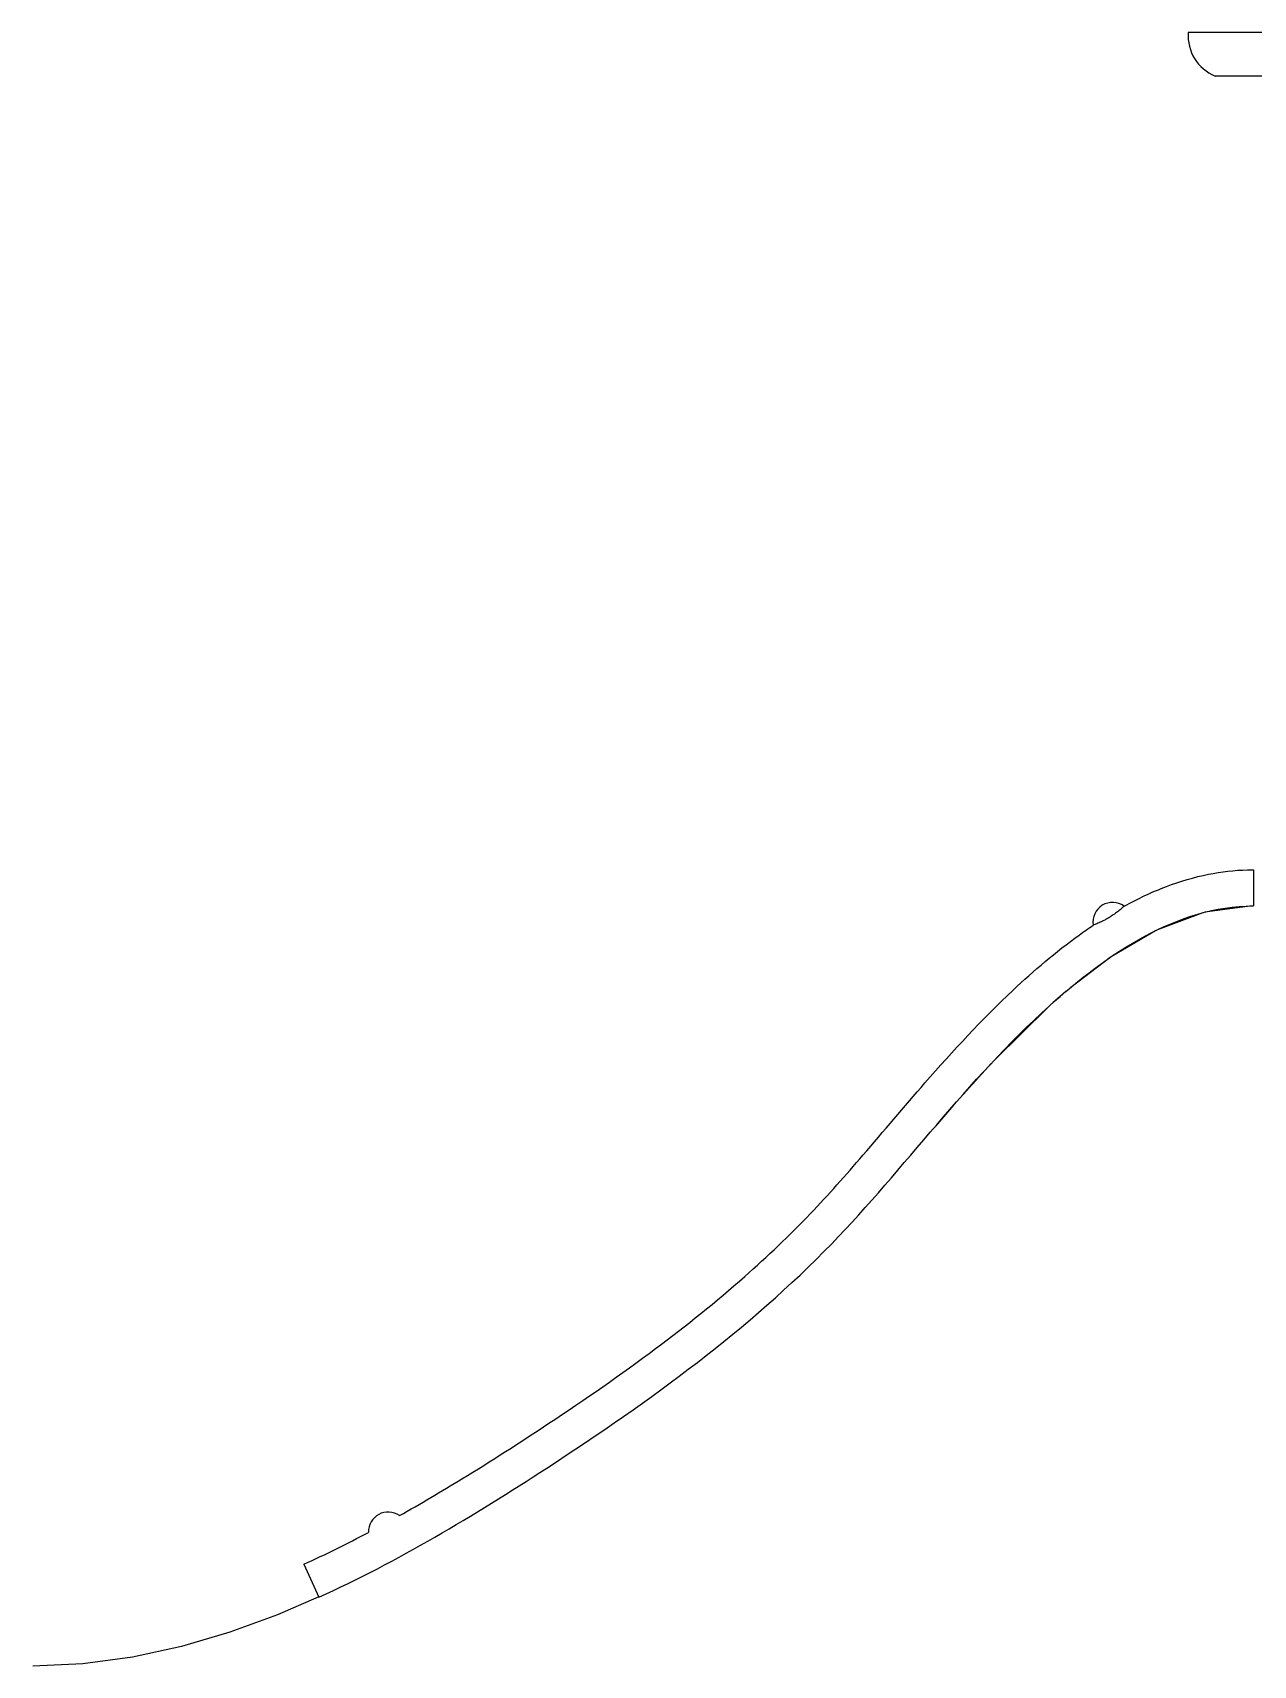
# Model space of a CAD drawing. Header units: millimetres. Extents: x 0 to 13338, y 0 to 11580.
# Drawn here: x 8458.8 to 8627.3, y 4610.2 to 4835.7 of the extents above; entities that cross this region are included whole.
import ezdxf

# ---------------------------------------------------------------- set-up
doc = ezdxf.new("R2010")
doc.units = ezdxf.units.MM
doc.layers.add('dwgmodels.com', color=250, linetype='Continuous')

# ---------------------------------------------------------------- blocks, each defined once
blk = doc.blocks.new('Public Light 9_side_dwgmodels.com')
at = {"color": 0}
for p, q in [((588.94, 4124.92), (440.94, 4124.92)), ((588.94, 4124.92), (440.94, 4124.92)), ((585.24, 4118.92), (444.64, 4118.92)), ((585.24, 4118.92), (444.64, 4118.92)), ((449.94, 4009.32), (449.94, 4004.32)), ((449.94, 4009.32), (449.94, 4004.32)), ((442.98, 4003.39), (436.7, 4001.03)), ((449.83, 4004.32), (443.22, 4003.45)), ((436.42, 4000.9), (430.52, 3997.45)), ((430.19, 3997.22), (424.74, 3993.07)), ((424.04, 3992.49), (422.27, 3990.94)), ((421.56, 3990.31), (414.34, 3983.18)), ((413.76, 3982.57), (409.88, 3978.29)), ((408.55, 3976.79), (406.06, 3973.91)), ((318.88, 3913.42), (320.94, 3908.86)), ((318.88, 3913.42), (320.94, 3908.86)), ((320.93, 3908.89), (315.23, 3906.44)), ((315.23, 3906.44), (308.64, 3904.03)), ((308.64, 3904.03), (301.97, 3902.06)), ((301.97, 3902.06), (295.21, 3900.58)), ((288.36, 3899.65), (281.44, 3899.33)), ((295.21, 3900.58), (288.36, 3899.65))]:
    blk.add_line(p, q, dxfattribs=at)
for centre, radius, start, end in [((447, 4124.52), 6.07, 176.1674, 247.1977), ((430.5, 4002.11), 2.7, 53.662, 189.3317), ((330.5, 3917.92), 2.7, 54.8085, 182.3391)]:
    blk.add_arc(centre, radius, start, end, dxfattribs=at)
for points, knots in [([(432.1, 4004.28), (433.98, 4005.32), (435.94, 4006.25), (439.83, 4007.72), (441.77, 4008.3), (445.52, 4009.05), (447.32, 4009.26), (449.4, 4009.31), (449.67, 4009.32), (449.94, 4009.32)], [0, 0, 0, 0, 6.452684, 6.452684, 12.491013, 12.491013, 17.903674, 17.903674, 18.720094, 18.720094, 18.720094, 18.720094]), ([(320.94, 3908.86), (331.81, 3913.78), (357.28, 3929.16), (392.36, 3954.64), (416.23, 3988.57), (439.47, 4004.32), (449.94, 4004.32)], [40.934473, 40.934473, 40.934473, 40.934473, 76.060047, 126.130199, 170.575365, 201.993771, 201.993771, 201.993771, 201.993771]), ([(320.94, 3908.86), (331.81, 3913.78), (357.28, 3929.16), (392.36, 3954.64), (416.23, 3988.57), (439.47, 4004.32), (449.94, 4004.32)], [40.934473, 40.934473, 40.934473, 40.934473, 76.060047, 126.130199, 170.575365, 201.993771, 201.993771, 201.993771, 201.993771]), ([(432.1, 4004.28), (432.1, 4004.28), (432.08, 4004.26), (431.99, 4004.18), (431.92, 4004.12), (431.72, 4003.95), (431.58, 4003.83), (431.27, 4003.57), (431.1, 4003.44), (430.81, 4003.23), (430.7, 4003.15), (430.5, 4003.01), (430.41, 4002.95), (430.27, 4002.86), (430.23, 4002.84), (430.15, 4002.79), (430.11, 4002.76), (430.04, 4002.72), (430, 4002.7), (429.91, 4002.64), (429.85, 4002.61), (429.63, 4002.48), (429.46, 4002.39), (429.07, 4002.19), (428.85, 4002.09), (428.43, 4001.9), (428.24, 4001.82), (427.96, 4001.71), (427.87, 4001.68), (427.84, 4001.67), (427.84, 4001.67), (427.84, 4001.67)], [-16.07575, -16.07575, -16.07575, -16.07575, -15.399235, -15.399235, -14.679396, -14.679396, -13.823057, -13.823057, -13.078336, -13.078336, -12.645385, -12.645385, -12.312669, -12.312669, -12.153787, -12.153787, -12.032181, -12.032181, -11.900916, -11.900916, -11.694599, -11.694599, -11.122497, -11.122497, -10.268336, -10.268336, -9.274898, -9.274898, -8.22903, -8.22903, -8.039428, -8.039428, -8.039428, -8.039428]), ([(432.1, 4004.28), (432.1, 4004.28), (432.08, 4004.26), (431.99, 4004.18), (431.92, 4004.12), (431.72, 4003.95), (431.58, 4003.83), (431.27, 4003.57), (431.1, 4003.44), (430.81, 4003.23), (430.7, 4003.15), (430.5, 4003.01), (430.41, 4002.95), (430.27, 4002.86), (430.23, 4002.84), (430.15, 4002.79), (430.11, 4002.76), (430.04, 4002.72), (430, 4002.7), (429.91, 4002.64), (429.85, 4002.61), (429.63, 4002.48), (429.46, 4002.39), (429.07, 4002.19), (428.85, 4002.09), (428.43, 4001.9), (428.24, 4001.82), (427.96, 4001.71), (427.87, 4001.68), (427.84, 4001.67), (427.84, 4001.67), (427.84, 4001.67)], [-16.07575, -16.07575, -16.07575, -16.07575, -15.399235, -15.399235, -14.679396, -14.679396, -13.823057, -13.823057, -13.078336, -13.078336, -12.645385, -12.645385, -12.312669, -12.312669, -12.153787, -12.153787, -12.032181, -12.032181, -11.900916, -11.900916, -11.694599, -11.694599, -11.122497, -11.122497, -10.268336, -10.268336, -9.274898, -9.274898, -8.22903, -8.22903, -8.039428, -8.039428, -8.039428, -8.039428]), ([(332.06, 3920.12), (334.97, 3921.75), (337.84, 3923.45), (344.74, 3927.67), (348.73, 3930.25), (357.7, 3936.18), (362.63, 3939.6), (371.65, 3946.36), (375.78, 3949.66), (382.86, 3955.91), (385.89, 3958.8), (391.28, 3964.44), (393.68, 3967.16), (398.91, 3973.21), (401.73, 3976.57), (408.47, 3984.31), (412.47, 3988.65), (419.65, 3995.39), (422.67, 3997.98), (426.53, 4000.77), (427.18, 4001.22), (427.84, 4001.67)], [0, 0, 0, 0, 10.002165, 10.002165, 24.262482, 24.262482, 42.254439, 42.254439, 58.072392, 58.072392, 70.614922, 70.614922, 81.475249, 81.475249, 94.610136, 94.610136, 112.280597, 112.280597, 124.161389, 124.161389, 126.546669, 126.546669, 126.546669, 126.546669])]:
    blk.add_open_spline(points, degree=3, knots=knots, dxfattribs=at)
blk.add_open_spline([(318.88, 3913.42), (321.9, 3914.78), (324.88, 3916.26), (327.81, 3917.81)], degree=3, dxfattribs=at)

msp = doc.modelspace()

# ---------------------------------------------------------------- block references
at = {"layer": 'dwgmodels.com'}
msp.add_blockref('Public Light 9_side_dwgmodels.com', (8177.38, 710.8), dxfattribs=at)

doc.saveas('drawing.dxf')
